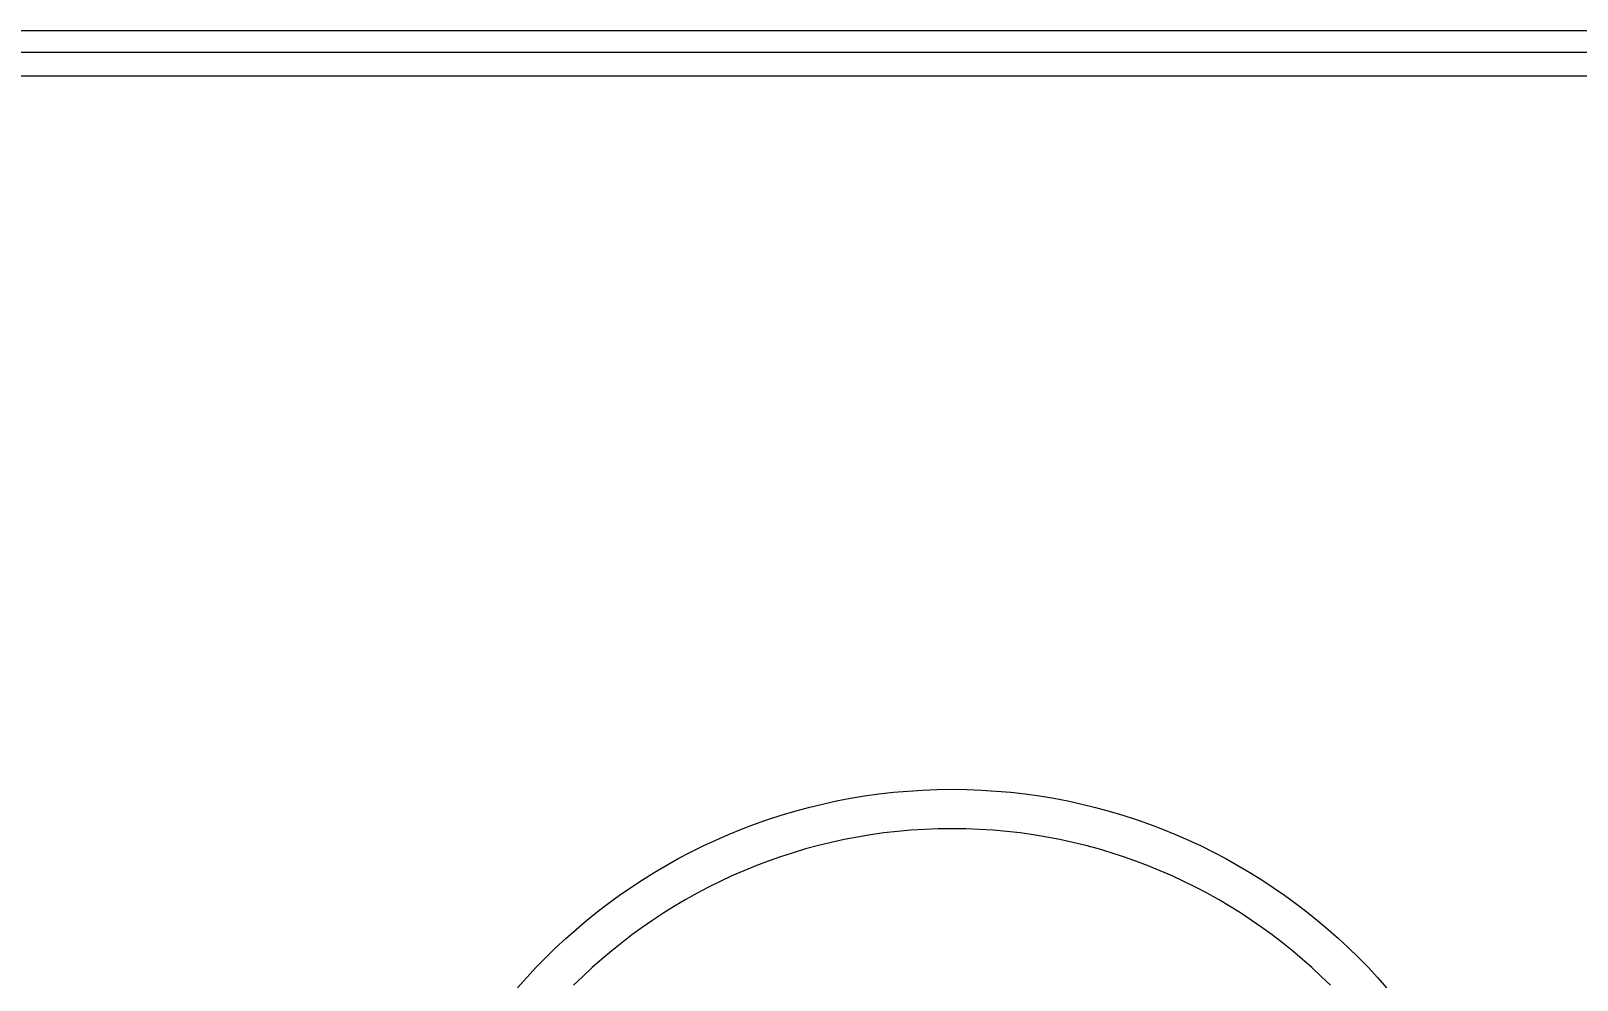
# Model space of a CAD drawing. Header units: millimetres. Extents: x -208 to 4974, y -28 to 3137.
# Drawn here: x 567.1 to 639.8, y 2821.3 to 2865.9 of the extents above; entities that cross this region are included whole.
import ezdxf

# ---------------------------------------------------------------- set-up
doc = ezdxf.new("R2010")
doc.units = ezdxf.units.MM
doc.layers.add('ZANO_R', color=7, linetype='Continuous', lineweight=0)
doc.layers.add('ZANO_W', color=1, linetype='Continuous', lineweight=0)
doc.styles.add('Arial', font='arial.ttf')
doc.styles.get("Standard").update_dxf_attribs({"font": 'ARIALUNI.TTF'})
doc.dimstyles.new('pl i ang', dxfattribs={"dimtxt": 50, "dimasz": 50, "dimexe": 1.25, "dimexo": 0.625, "dimgap": 10, "dimtad": 1, "dimtoh": 1, "dimtxsty": 'Standard', "dimcen": 2.5, "dimclrd": 1, "dimclre": 1, "dimclrt": 1, "dimadec": 0, "dimazin": 0, "dimtfac": 1, "dimtmove": 0, "dimatfit": 3, "dimfxl": 1, "dimarcsym": 1})

# ---------------------------------------------------------------- blocks, each defined once
blk = doc.blocks.new('*D507')
at = {"layer": 'ZANO_W', "color": 1, "lineweight": -2}
blk.add_arc((4072.525, 2413.738), 150.809, 99.55169, 164.75824, dxfattribs=at)
at = {"layer": 'ZANO_W', "color": 1}
for points in [[(4047.725, 2555.793), (4047.276, 2569.119), (4087.477, 2563.804)], [(3920.413, 2454.268), (3933.628, 2452.5), (3921.716, 2413.738)]]:
    blk.add_solid(points, dxfattribs=at)
at = {"layer": 'ZANO_W', "color": 1, "insert": (3950.719, 2548.283), "char_height": 40, "attachment_point": 5, "rotation": 42.15496, "style": 'Arial'}
blk.add_mtext('96%%d', dxfattribs=at)

msp = doc.modelspace()

# ---------------------------------------------------------------- linework, layer by layer
at = {"layer": 'ZANO_R'}
for p, q in [((2743.872, 2865.858), (262.7, 2865.858)), ((262.286, 2864.858), (2744.286, 2864.858)), ((2750.087, 2863.738), (259.401, 2863.738)), ((604.314, 2829.572), (604.97, 2829.715)), ((604.97, 2829.715), (605.631, 2829.841)), ((605.631, 2829.841), (606.298, 2829.952)), ((606.298, 2829.952), (606.971, 2830.046)), ((606.971, 2830.046), (607.648, 2830.123)), ((607.648, 2830.123), (608.33, 2830.184)), ((608.33, 2830.184), (609.017, 2830.228)), ((609.017, 2830.228), (609.709, 2830.254)), ((609.709, 2830.254), (610.405, 2830.263)), ((610.405, 2830.263), (611.1, 2830.254)), ((611.1, 2830.254), (611.792, 2830.228)), ((611.792, 2830.228), (612.479, 2830.184)), ((612.479, 2830.184), (613.161, 2830.123)), ((613.161, 2830.123), (613.839, 2830.046)), ((613.839, 2830.046), (614.511, 2829.952)), ((614.511, 2829.952), (615.178, 2829.841)), ((615.178, 2829.841), (615.839, 2829.715)), ((615.839, 2829.715), (616.495, 2829.572)), ((601.754, 2828.846), (602.385, 2829.05)), ((602.385, 2829.05), (603.021, 2829.24)), ((603.021, 2829.24), (603.665, 2829.414)), ((603.665, 2829.414), (604.314, 2829.572)), ((616.495, 2829.572), (617.144, 2829.414)), ((617.144, 2829.414), (617.788, 2829.24)), ((617.788, 2829.24), (618.425, 2829.05)), ((618.425, 2829.05), (619.055, 2828.846)), ((599.905, 2828.144), (600.514, 2828.393)), ((600.514, 2828.393), (601.131, 2828.627)), ((601.131, 2828.627), (601.754, 2828.846)), ((607.837, 2828.285), (607.206, 2828.213)), ((608.473, 2828.341), (607.837, 2828.285)), ((609.113, 2828.382), (608.473, 2828.341)), ((609.757, 2828.406), (609.113, 2828.382)), ((610.405, 2828.415), (609.757, 2828.406)), ((611.053, 2828.406), (610.405, 2828.415)), ((611.697, 2828.382), (611.053, 2828.406)), ((612.337, 2828.341), (611.697, 2828.382)), ((612.972, 2828.285), (612.337, 2828.341)), ((613.603, 2828.213), (612.972, 2828.285)), ((619.055, 2828.846), (619.679, 2828.627)), ((619.679, 2828.627), (620.295, 2828.393)), ((620.295, 2828.393), (620.904, 2828.144)), ((598.123, 2827.314), (598.709, 2827.604)), ((598.709, 2827.604), (599.303, 2827.881)), ((599.303, 2827.881), (599.905, 2828.144)), ((604.128, 2827.624), (603.529, 2827.462)), ((604.733, 2827.772), (604.128, 2827.624)), ((605.343, 2827.904), (604.733, 2827.772)), ((605.959, 2828.022), (605.343, 2827.904)), ((606.58, 2828.125), (605.959, 2828.022)), ((607.206, 2828.213), (606.58, 2828.125)), ((614.229, 2828.125), (613.603, 2828.213)), ((614.85, 2828.022), (614.229, 2828.125)), ((615.466, 2827.904), (614.85, 2828.022)), ((616.077, 2827.772), (615.466, 2827.904)), ((616.682, 2827.624), (616.077, 2827.772)), ((617.281, 2827.462), (616.682, 2827.624)), ((620.904, 2828.144), (621.506, 2827.881)), ((621.506, 2827.881), (622.1, 2827.604)), ((622.1, 2827.604), (622.686, 2827.314)), ((596.976, 2826.691), (597.545, 2827.009)), ((597.545, 2827.009), (598.123, 2827.314)), ((601.768, 2826.891), (601.193, 2826.673)), ((602.348, 2827.095), (601.768, 2826.891)), ((602.935, 2827.286), (602.348, 2827.095)), ((603.529, 2827.462), (602.935, 2827.286)), ((617.874, 2827.286), (617.281, 2827.462)), ((618.461, 2827.095), (617.874, 2827.286)), ((619.042, 2826.891), (618.461, 2827.095)), ((619.616, 2826.673), (619.042, 2826.891)), ((622.686, 2827.314), (623.264, 2827.009)), ((623.264, 2827.009), (623.833, 2826.691)), ((595.862, 2826.016), (596.415, 2826.36)), ((596.415, 2826.36), (596.976, 2826.691)), ((600.066, 2826.197), (599.513, 2825.939)), ((600.626, 2826.442), (600.066, 2826.197)), ((601.193, 2826.673), (600.626, 2826.442)), ((620.183, 2826.442), (619.616, 2826.673)), ((620.743, 2826.197), (620.183, 2826.442)), ((621.297, 2825.939), (620.743, 2826.197)), ((623.833, 2826.691), (624.394, 2826.36)), ((624.394, 2826.36), (624.947, 2826.016)), ((594.785, 2825.29), (595.319, 2825.659)), ((595.319, 2825.659), (595.862, 2826.016)), ((598.429, 2825.385), (597.898, 2825.089)), ((598.967, 2825.668), (598.429, 2825.385)), ((599.513, 2825.939), (598.967, 2825.668)), ((621.842, 2825.668), (621.297, 2825.939)), ((622.381, 2825.385), (621.842, 2825.668)), ((622.911, 2825.089), (622.381, 2825.385)), ((624.947, 2826.016), (625.49, 2825.659)), ((625.49, 2825.659), (626.024, 2825.29)), ((593.745, 2824.514), (594.26, 2824.908)), ((594.26, 2824.908), (594.785, 2825.29)), ((597.376, 2824.78), (596.861, 2824.46)), ((597.898, 2825.089), (597.376, 2824.78)), ((623.434, 2824.78), (622.911, 2825.089)), ((623.948, 2824.46), (623.434, 2824.78)), ((626.024, 2825.29), (626.549, 2824.908)), ((626.549, 2824.908), (627.064, 2824.514)), ((592.745, 2823.691), (593.24, 2824.109)), ((593.24, 2824.109), (593.745, 2824.514)), ((596.355, 2824.128), (595.858, 2823.784)), ((596.861, 2824.46), (596.355, 2824.128)), ((624.454, 2824.128), (623.948, 2824.46)), ((624.951, 2823.784), (624.454, 2824.128)), ((627.064, 2824.514), (627.569, 2824.109)), ((627.569, 2824.109), (628.064, 2823.691)), ((591.785, 2822.822), (592.26, 2823.262)), ((592.26, 2823.262), (592.745, 2823.691)), ((595.369, 2823.428), (594.889, 2823.061)), ((595.858, 2823.784), (595.369, 2823.428)), ((625.44, 2823.428), (624.951, 2823.784)), ((625.92, 2823.061), (625.44, 2823.428)), ((628.064, 2823.691), (628.549, 2823.262)), ((628.549, 2823.262), (629.024, 2822.822)), ((591.322, 2822.37), (591.785, 2822.822)), ((594.419, 2822.683), (593.958, 2822.294)), ((594.889, 2823.061), (594.419, 2822.683)), ((626.39, 2822.683), (625.92, 2823.061)), ((626.851, 2822.294), (626.39, 2822.683)), ((629.024, 2822.822), (629.488, 2822.37)), ((590.427, 2821.435), (590.869, 2821.908)), ((590.869, 2821.908), (591.322, 2822.37)), ((593.506, 2821.895), (593.064, 2821.485)), ((593.958, 2822.294), (593.506, 2821.895)), ((627.303, 2821.895), (626.851, 2822.294)), ((627.745, 2821.485), (627.303, 2821.895)), ((629.488, 2822.37), (629.94, 2821.908)), ((629.94, 2821.908), (630.382, 2821.435)), ((589.997, 2820.951), (590.427, 2821.435)), ((593.064, 2821.485), (592.632, 2821.064)), ((628.177, 2821.064), (627.745, 2821.485)), ((630.382, 2821.435), (630.813, 2820.951))]:
    msp.add_line(p, q, dxfattribs=at)

# ---------------------------------------------------------------- dimensions: what is measured, and where the dimension line sits
at = {"layer": 'ZANO_W'}
dim = msp.add_angular_dim_2l(base=(4005.926, 2549.045), line1=((60.871, 2413.738), (4937.165, 2413.738)), line2=((4072.591, 2414.397), (4116.408, 2854.158)), dimstyle='pl i ang', override={"dimtxt": 40, "dimasz": 40, "dimexe": 10, "dimexo": 10, "dimtoh": 0, "dimdec": 0, "dimtxsty": 'Arial', "dimtdec": 0, "dimtmove": 1}, dxfattribs=at)
dim.commit()
dim.dimension.update_dxf_attribs({"geometry": '*D507', "text_midpoint": (3950.719, 2548.283)})

doc.saveas('drawing.dxf')
